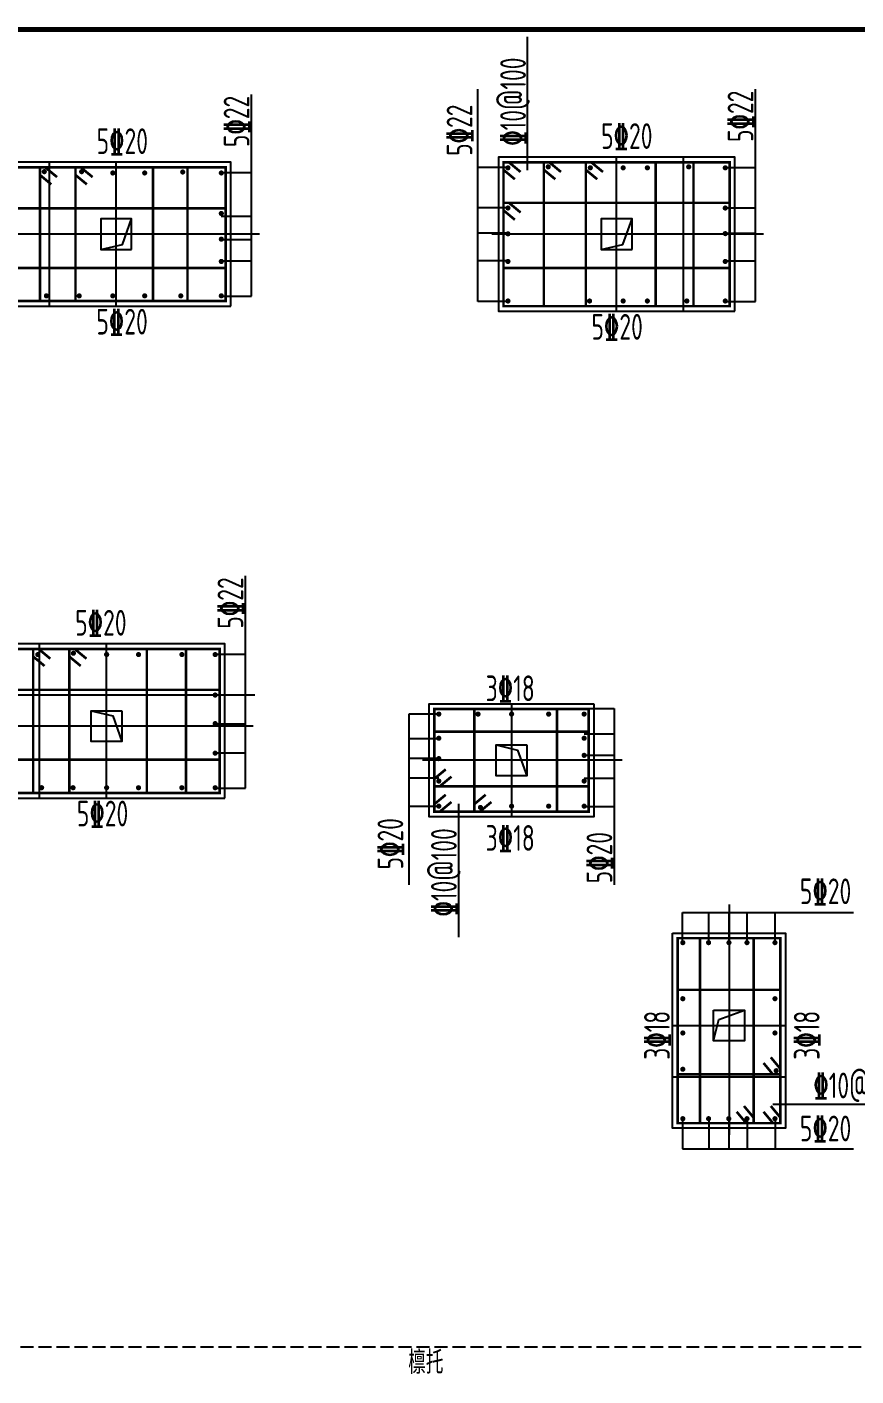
# Model space of a CAD drawing. Extents: x 69728788 to 150676229, y 15322671 to 43663798.
# Drawn here: x 75162009 to 75178131, y 20798295 to 20824553 of the extents above; entities that cross this region are included whole.
import ezdxf
from ezdxf.enums import TextEntityAlignment as Align

# ---------------------------------------------------------------- set-up
doc = ezdxf.new("R2010")
doc.units = 0
doc.header["$LTSCALE"] = 1000
doc.header["$MEASUREMENT"] = 0
doc.linetypes.add('DASH', pattern=[0.35, 0.25, -0.1])
doc.linetypes.add('DOTE', pattern=[2.42, 2, -0.2, 0.02, -0.2])
doc.layers.get('0').update_dxf_attribs({"linetype": 'CONTINUOUS'})
doc.layers.add('13', color=9, linetype='CONTINUOUS', lineweight=35)
for name, color, linetype in [('DOTE', 251, 'DOTE'), ('PUB_TEXT', 7, 'CONTINUOUS'), ('PUB_TITLE', 4, 'CONTINUOUS'), ('REIN', 1, 'CONTINUOUS'), ('S_BEAMDIMMASS', 2, 'CONTINUOUS'), ('柱', 2, 'CONTINUOUS')]:
    doc.layers.add(name, color=color, linetype=linetype)
doc.styles.add('TSSD_Rein', font='atssdeng.shx', dxfattribs={"width": 0.7, "bigfont": 'atssdchn.shx'})

# ---------------------------------------------------------------- blocks, each defined once
blk = doc.blocks.new('125362')
at = {"layer": 'DOTE', "color": 251, "linetype": 'DOTE'}
for p, q in [((75094307, 20646552.1), (75094307, 20647252.1)), ((75094632, 20646552.1), (75094632, 20647252.1)), ((75097064.8, 20646527.1), (75097064.8, 20647277.1)), ((75097389.8, 20646527.1), (75097389.8, 20647277.1)), ((75095328.2, 20646902.1), (75094007.2, 20646902.1)), ((75097778.4, 20646902.1), (75096457.4, 20646902.1)), ((75094259.7, 20644158.7), (75094259.7, 20644908.7)), ((75094584.7, 20644158.7), (75094584.7, 20644908.7)), ((75095306.5, 20644658.5), (75093985.5, 20644658.5)), ((75096553.7, 20644617.4), (75096553.7, 20644067.4)), ((75095298.3, 20644508.7), (75093977.3, 20644508.7)), ((75097092.3, 20644342.4), (75096121.3, 20644342.4)), ((75097611.4, 20643640.3), (75097611.4, 20642519.3)), ((75097336.4, 20643051.7), (75097886.4, 20643051.7)), ((75097336.4, 20642801.7), (75097886.4, 20642801.7))]:
    blk.add_line(p, q, dxfattribs=at)
at = {"layer": 'PUB_TEXT'}
for p, q in [((75096631.9, 20647214.4), (75096631.9, 20647862.2)), ((75095289.6, 20646600.6), (75095289.6, 20647582.6)), ((75096389.9, 20646575.6), (75096389.9, 20647607.6)), ((75097739.8, 20646575.6), (75097739.8, 20647607.6)), ((75095142.9, 20647201.8), (75095289.6, 20647201.8)), ((75096536.5, 20647226.8), (75096389.9, 20647226.8)), ((75097593.2, 20647226.8), (75097739.8, 20647226.8)), ((75095142.9, 20646989.6), (75095289.6, 20646989.6)), ((75096536.5, 20647031.2), (75096389.9, 20647031.2)), ((75097593.2, 20647031.2), (75097739.8, 20647031.2)), ((75095142.9, 20646876.9), (75095289.6, 20646876.9)), ((75096536.5, 20646906.6), (75096389.9, 20646906.6)), ((75097593.2, 20646906.5), (75097739.8, 20646906.5)), ((75095142.9, 20646773.4), (75095289.6, 20646773.4)), ((75096536.5, 20646773.4), (75096389.9, 20646773.4)), ((75097593.2, 20646773.4), (75097739.8, 20646773.4)), ((75095142.9, 20646600.6), (75095289.6, 20646600.6)), ((75096536.5, 20646575.6), (75096389.9, 20646575.6)), ((75097593.2, 20646575.6), (75097739.8, 20646575.6)), ((75095259.7, 20644207.1), (75095259.7, 20645239.2)), ((75095113.1, 20644858.4), (75095259.7, 20644858.4)), ((75095113.1, 20644660.1), (75095259.7, 20644660.1)), ((75096053.8, 20644566.4), (75096053.8, 20643736.8)), ((75096200.4, 20644566.4), (75096053.8, 20644566.4)), ((75096907.1, 20644593.9), (75097053.7, 20644593.9)), ((75097053.7, 20644593.9), (75097053.7, 20643736.8)), ((75095113.1, 20644519.7), (75095259.7, 20644519.7)), ((75096200.4, 20644446.4), (75096053.8, 20644446.4)), ((75096907.1, 20644471), (75097053.7, 20644471)), ((75095113.1, 20644378), (75095259.7, 20644378)), ((75096200.4, 20644351.6), (75096053.8, 20644351.6)), ((75096907.1, 20644367.5), (75097053.7, 20644367.5)), ((75096200.4, 20644254.8), (75096053.8, 20644254.8)), ((75096907.1, 20644254.8), (75097053.7, 20644254.8)), ((75095113.1, 20644207.1), (75095259.7, 20644207.1)), ((75096200.4, 20644117.6), (75096053.8, 20644117.6)), ((75096295.8, 20644130.1), (75096295.8, 20643482.3)), ((75096907.1, 20644117.6), (75097053.7, 20644117.6)), ((75097384.9, 20643601.7), (75098217, 20643601.7)), ((75097384.9, 20643455.1), (75097384.9, 20643601.7)), ((75097512.8, 20643455.1), (75097512.8, 20643601.7)), ((75097611.7, 20643455.1), (75097611.7, 20643601.7)), ((75097699, 20643455.1), (75097699, 20643601.7)), ((75097836.1, 20643455.1), (75097836.1, 20643601.7)), ((75097823.7, 20642668.8), (75098496.5, 20642668.8)), ((75097384.9, 20642598.4), (75097384.9, 20642451.8)), ((75097512.8, 20642598.4), (75097512.8, 20642451.8)), ((75097610.8, 20642598.4), (75097610.8, 20642451.8)), ((75097699, 20642598.4), (75097699, 20642451.8)), ((75097836.1, 20642598.4), (75097836.1, 20642451.8)), ((75097384.9, 20642451.8), (75098217, 20642451.8))]:
    blk.add_line(p, q, dxfattribs=at)
for points in [[(75094707, 20646827.1), (75094707, 20646977.1), (75094557, 20646977.1), (75094557, 20646827.1)], [(75097139.8, 20646827.1), (75097139.8, 20646977.1), (75096989.8, 20646977.1), (75096989.8, 20646827.1)], [(75094659.7, 20644583.7), (75094659.7, 20644433.7), (75094509.7, 20644433.7), (75094509.7, 20644583.7)], [(75096628.7, 20644417.4), (75096628.7, 20644267.4), (75096478.7, 20644267.4), (75096478.7, 20644417.4)], [(75097536.4, 20643126.7), (75097686.4, 20643126.7), (75097686.4, 20642976.7), (75097536.4, 20642976.7)]]:
    blk.add_lwpolyline(points, close=True, dxfattribs=at)
for points in [[(75094557, 20646827.1), (75094662, 20646852), (75094707, 20646977.1)], [(75096989.8, 20646827.1), (75097094.8, 20646852), (75097139.8, 20646977.1)], [(75094509.7, 20644583.7), (75094614.7, 20644558.7), (75094659.7, 20644433.7)], [(75096478.7, 20644417.4), (75096583.7, 20644392.4), (75096628.7, 20644267.4)], [(75097536.4, 20642976.7), (75097561.4, 20643081.7), (75097686.4, 20643126.7)]]:
    blk.add_lwpolyline(points, dxfattribs=at)
at = {"layer": 'REIN', "const_width": 12.5}
for points in [[(75097614.8, 20646552.1), (75097614.8, 20647252.1), (75096514.8, 20647252.1), (75096514.8, 20646552.1)], [(75097438.7, 20646552.1), (75097438.7, 20647252.1), (75096711.2, 20647252.1), (75096711.2, 20646552.1)], [(75097254.6, 20646552.1), (75097254.6, 20647252.1), (75096915.2, 20647252.1), (75096915.2, 20646552.1)], [(75095164.6, 20646577.1), (75095164.6, 20647227.1), (75094064.6, 20647227.1), (75094064.6, 20646577.1)], [(75094978.5, 20646577.1), (75094978.5, 20647227.1), (75094261, 20647227.1), (75094261, 20646577.1)], [(75094810.5, 20646577.1), (75094810.5, 20647227.1), (75094433.8, 20647227.1), (75094433.8, 20646577.1)], [(75097614.8, 20646737.7), (75097614.8, 20647054.9), (75096514.8, 20647054.9), (75096514.8, 20646737.7)], [(75095164.6, 20646737.7), (75095164.6, 20647028.6), (75094064.6, 20647028.6), (75094064.6, 20646737.7)], [(75095134.7, 20644183.7), (75095134.7, 20644883.7), (75094034.7, 20644883.7), (75094034.7, 20644183.7)], [(75094971.3, 20644183.7), (75094971.3, 20644883.7), (75094228.3, 20644883.7), (75094228.3, 20644183.7)], [(75094780.6, 20644183.7), (75094780.6, 20644883.7), (75094403.9, 20644883.7), (75094403.9, 20644183.7)], [(75095134.7, 20644344.9), (75095134.7, 20644685.2), (75094034.7, 20644685.2), (75094034.7, 20644344.9)], [(75096928.7, 20644592.4), (75096928.7, 20644092.4), (75096178.7, 20644092.4), (75096178.7, 20644592.4)], [(75096774.6, 20644592.4), (75096774.6, 20644092.4), (75096372.9, 20644092.4), (75096372.9, 20644592.4)], [(75096928.7, 20644481.8), (75096928.7, 20644215.9), (75096178.7, 20644215.9), (75096178.7, 20644481.8)], [(75097361.4, 20643476.7), (75097861.4, 20643476.7), (75097861.4, 20642576.7), (75097361.4, 20642576.7)], [(75097470, 20643476.7), (75097731.1, 20643476.7), (75097731.1, 20642576.7), (75097470, 20642576.7)], [(75097361.4, 20643225.2), (75097861.4, 20643225.2), (75097861.4, 20642813.9), (75097361.4, 20642813.9)]]:
    blk.add_lwpolyline(points, close=True, dxfattribs=at)
for points in [[(75096540.8, 20647252.5), (75096598, 20647205.1)], [(75096737.2, 20647252.5), (75096794.4, 20647205.1)], [(75096941.2, 20647252.5), (75096998.4, 20647205.1)], [(75094259.1, 20647192.1), (75094316.3, 20647144.7)], [(75094287, 20647227.5), (75094344.2, 20647180.1)], [(75094431.9, 20647192.1), (75094489.1, 20647144.7)], [(75094459.8, 20647227.5), (75094517, 20647180.1)], [(75096512.9, 20647217.1), (75096570.1, 20647169.7)], [(75096709.4, 20647217.1), (75096766.6, 20647169.7)], [(75096913.3, 20647217.1), (75096970.5, 20647169.7)], [(75096540.8, 20647055.4), (75096598, 20647008)], [(75096512.9, 20647020), (75096570.1, 20646972.6)], [(75094254.3, 20644884.1), (75094311.5, 20644836.7)], [(75094429.9, 20644884.1), (75094487.1, 20644836.7)], [(75094226.4, 20644848.7), (75094283.6, 20644801.3)], [(75094402, 20644848.7), (75094459.2, 20644801.3)], [(75096176.9, 20644250.8), (75096234.1, 20644298.2)], [(75096204.7, 20644215.4), (75096261.9, 20644262.9)], [(75096176.9, 20644127.3), (75096234.1, 20644174.7)], [(75096371, 20644127.3), (75096428.2, 20644174.7)], [(75096204.7, 20644091.9), (75096261.9, 20644139.3)], [(75096398.9, 20644091.9), (75096456.1, 20644139.3)], [(75097826.5, 20642812), (75097779.1, 20642869.2)], [(75097861.9, 20642839.9), (75097814.4, 20642897.1)], [(75097731.5, 20642602.8), (75097684.1, 20642660)], [(75097861.9, 20642602.8), (75097814.4, 20642660)], [(75097696.2, 20642574.9), (75097648.7, 20642632.1)], [(75097826.5, 20642574.9), (75097779.1, 20642632.1)]]:
    blk.add_lwpolyline(points, dxfattribs=at)
for points in [[(75096732.3, 20647236.3, 1), (75096732.3, 20647223.8, 1)], [(75097415.3, 20647236.1, 1), (75097415.3, 20647223.6, 1)], [(75094282.2, 20647212.8, 1), (75094282.2, 20647200.3, 1)], [(75094463.7, 20647212.8, 1), (75094463.7, 20647200.3, 1)], [(75094615.2, 20647206.5, 1), (75094615.2, 20647194, 1)], [(75094770.3, 20647206.5, 1), (75094770.3, 20647194, 1)], [(75094955.1, 20647211.1, 1), (75094955.1, 20647198.6, 1)], [(75095142.9, 20647206.5, -1), (75095142.9, 20647194, -1)], [(75096536.5, 20647231.5, 1), (75096536.5, 20647219, 1)], [(75096936.9, 20647231.7, 1), (75096936.9, 20647219.2, 1)], [(75097096.6, 20647231.5, 1), (75097096.6, 20647219, 1)], [(75097214.3, 20647231.5, 1), (75097214.3, 20647219, 1)], [(75097593.1, 20647231.5, -1), (75097593.1, 20647219, -1)], [(75095142.9, 20647009.5, -1), (75095142.9, 20646997, -1)], [(75096536.5, 20647035.9, 1), (75096536.5, 20647023.4, 1)], [(75097593.1, 20647035.9, -1), (75097593.1, 20647023.4, -1)], [(75096536.5, 20646910.4, 1), (75096536.5, 20646897.9, 1)], [(75097593.1, 20646911.3, -1), (75097593.1, 20646898.8, -1)], [(75095142.9, 20646884.3, -1), (75095142.9, 20646871.8, -1)], [(75095142.9, 20646776, -1), (75095142.9, 20646763.5, -1)], [(75096536.5, 20646776, 1), (75096536.5, 20646763.5, 1)], [(75097593.1, 20646776, -1), (75097593.1, 20646763.5, -1)], [(75094292.5, 20646608.5, 1), (75094292.5, 20646596, 1)], [(75094451.9, 20646608.5, 1), (75094451.9, 20646596, 1)], [(75094615.2, 20646608.5, 1), (75094615.2, 20646596, 1)], [(75094770.3, 20646608.5, 1), (75094770.3, 20646596, 1)], [(75094945.9, 20646608.5, 1), (75094945.9, 20646596, 1)], [(75095142.9, 20646608.5, -1), (75095142.9, 20646596, -1)], [(75096536.5, 20646583.5, 1), (75096536.5, 20646571, 1)], [(75096933.3, 20646583.5, 1), (75096933.3, 20646571, 1)], [(75097096.6, 20646583.5, 1), (75097096.6, 20646571, 1)], [(75097214.3, 20646583.5, 1), (75097214.3, 20646571, 1)], [(75097406.1, 20646583.5, 1), (75097406.1, 20646571, 1)], [(75097593.1, 20646583.5, -1), (75097593.1, 20646571, -1)], [(75094250.8, 20644863.1, 1), (75094250.8, 20644850.6, 1)], [(75094423.8, 20644869.4, 1), (75094423.8, 20644856.9, 1)], [(75094585.3, 20644863.1, 1), (75094585.3, 20644850.6, 1)], [(75094740.4, 20644863.1, 1), (75094740.4, 20644850.6, 1)], [(75094951.3, 20644863.1, 1), (75094951.3, 20644850.6, 1)], [(75095113, 20644863.1, -1), (75095113, 20644850.6, -1)], [(75095113, 20644666.1, -1), (75095113, 20644653.6, -1)], [(75096200.4, 20644560.9, -1), (75096200.4, 20644573.4, -1)], [(75096391, 20644560.9, -1), (75096391, 20644573.4, -1)], [(75096554.3, 20644560.9, -1), (75096554.3, 20644573.4, -1)], [(75096734.4, 20644560.9, -1), (75096734.4, 20644573.4, -1)], [(75096907, 20644560.9, 1), (75096907, 20644573.4, 1)], [(75095113, 20644527.2, -1), (75095113, 20644514.7, -1)], [(75096200.4, 20644443.4, -1), (75096200.4, 20644455.9, -1)], [(75096907, 20644443.4, 1), (75096907, 20644455.9, 1)], [(75095113, 20644383.2, -1), (75095113, 20644370.7, -1)], [(75096200.4, 20644344.2, -1), (75096200.4, 20644356.7, -1)], [(75096907, 20644360.1, 1), (75096907, 20644372.6, 1)], [(75094269.2, 20644215.1, 1), (75094269.2, 20644202.6, 1)], [(75094422, 20644215.1, 1), (75094422, 20644202.6, 1)], [(75094585.3, 20644215.1, 1), (75094585.3, 20644202.6, 1)], [(75094740.4, 20644215.1, 1), (75094740.4, 20644202.6, 1)], [(75094951.1, 20644215.1, 1), (75094951.1, 20644202.6, 1)], [(75095113, 20644215.1, -1), (75095113, 20644202.6, -1)], [(75096200.4, 20644234.9, -1), (75096200.4, 20644247.4, -1)], [(75096907, 20644234.9, 1), (75096907, 20644247.4, 1)], [(75096200.4, 20644112.9, -1), (75096200.4, 20644125.4, -1)], [(75096402.8, 20644106.7, -1), (75096402.8, 20644119.2, -1)], [(75096554.3, 20644112.9, -1), (75096554.3, 20644125.4, -1)], [(75096734.4, 20644112.9, -1), (75096734.4, 20644125.4, -1)], [(75096907, 20644112.9, 1), (75096907, 20644125.4, 1)], [(75097392.9, 20643455, 1), (75097380.4, 20643455, 1)], [(75097518.3, 20643455, 1), (75097505.8, 20643455, 1)], [(75097617.2, 20643455, 1), (75097604.7, 20643455, 1)], [(75097704.9, 20643455, 1), (75097692.4, 20643455, 1)], [(75097840.9, 20643455, 1), (75097828.4, 20643455, 1)], [(75097392.9, 20643182.2, -1), (75097380.4, 20643182.2, -1)], [(75097840.9, 20643182.2, -1), (75097828.4, 20643182.2, -1)], [(75097392.9, 20643015.4, -1), (75097380.4, 20643015.4, -1)], [(75097840.9, 20643015.4, -1), (75097828.4, 20643015.4, -1)], [(75097392.9, 20642839, -1), (75097380.4, 20642839, -1)], [(75097847.1, 20642831.8, -1), (75097834.6, 20642831.8, -1)], [(75097392.9, 20642598.4, -1), (75097380.4, 20642598.4, -1)], [(75097518.3, 20642598.4, -1), (75097505.8, 20642598.4, -1)], [(75097616.3, 20642598.4, -1), (75097603.8, 20642598.4, -1)], [(75097704.9, 20642598.4, -1), (75097692.4, 20642598.4, -1)], [(75097840.9, 20642598.4, -1), (75097828.4, 20642598.4, -1)]]:
    blk.add_lwpolyline(points, format="xyb", close=True, dxfattribs=at)
at = {"layer": '柱'}
for points in [[(75095189.6, 20646552.1), (75095189.6, 20647252.1), (75094039.6, 20647252.1), (75094039.6, 20646552.1)], [(75097639.8, 20646527.1), (75097639.8, 20647277.1), (75096489.8, 20647277.1), (75096489.8, 20646527.1)], [(75095159.7, 20644158.7), (75095159.7, 20644908.7), (75094009.7, 20644908.7), (75094009.7, 20644158.7)], [(75096953.7, 20644617.4), (75096953.7, 20644067.4), (75096153.7, 20644067.4), (75096153.7, 20644617.4)], [(75097336.4, 20643501.7), (75097886.4, 20643501.7), (75097886.4, 20642551.7), (75097336.4, 20642551.7)]]:
    blk.add_lwpolyline(points, close=True, dxfattribs=at)
at = {"layer": 'S_BEAMDIMMASS', "style": 'TSSD_Rein', "width": 0.7}
for s, p in [('%%13210@100', (75096560.5, 20647547.4)), ('5%%13222', (75095216.9, 20647451)), ('5%%13222', (75097667.1, 20647476)), ('5%%13222', (75096301, 20647408.4)), ('5%%13222', (75095187.1, 20645107.6)), ('5%%13220', (75095964.9, 20643936)), ('%%13210@100', (75096224.4, 20643797.1)), ('5%%13220', (75096981.1, 20643868.5)), ('3%%13218', (75097260.9, 20643004.3)), ('3%%13218', (75097989.1, 20643004.3))]:
    blk.add_text(s, height=125, rotation=90, dxfattribs=at).set_placement(p, align=Align.MIDDLE)
for s, p in [('5%%13220', (75097114.4, 20647379.8)), ('5%%13220', (75094661.5, 20647354.8)), ('5%%13220', (75094660.4, 20646476.6)), ('5%%13220', (75097067.4, 20646451.6)), ('5%%13220', (75094557.3, 20645011.4)), ('3%%13218', (75096547.7, 20644692.9)), ('5%%13220', (75094565.5, 20644083.2)), ('3%%13218', (75096547.7, 20643964.7)), ('5%%13220', (75098080.8, 20643704.9)), ('%%13210@100', (75098235.9, 20642760.9)), ('5%%13220', (75098080.8, 20642550.8))]:
    blk.add_text(s, height=125, dxfattribs=at).set_placement(p, align=Align.MIDDLE)

msp = doc.modelspace()

# ---------------------------------------------------------------- linework, layer by layer
at = {"color": 251, "linetype": 'DASH'}
msp.add_line((75110084.3, 20798864.9), (75184675, 20798864.9), dxfattribs=at)
at = {"layer": 'PUB_TITLE', "const_width": 100}
msp.add_lwpolyline([(75110084.3, 20767102.8), (75190684.3, 20767102.8), (75190684.3, 20824502.8), (75110084.3, 20824502.8)], close=True, dxfattribs=at)

# ---------------------------------------------------------------- block references
at = {"layer": '13', "xscale": 4, "yscale": 4, "zscale": 4}
msp.add_blockref('125362', (-225214783.4, -61767089.6), dxfattribs=at)

# ---------------------------------------------------------------- texts
at = {"layer": 'PUB_TEXT', "style": 'TSSD_Rein', "width": 0.8}
msp.add_text('檩托', height=450, dxfattribs=at).set_placement((75169423.9, 20798337.2, 220000))

doc.saveas('drawing.dxf')
